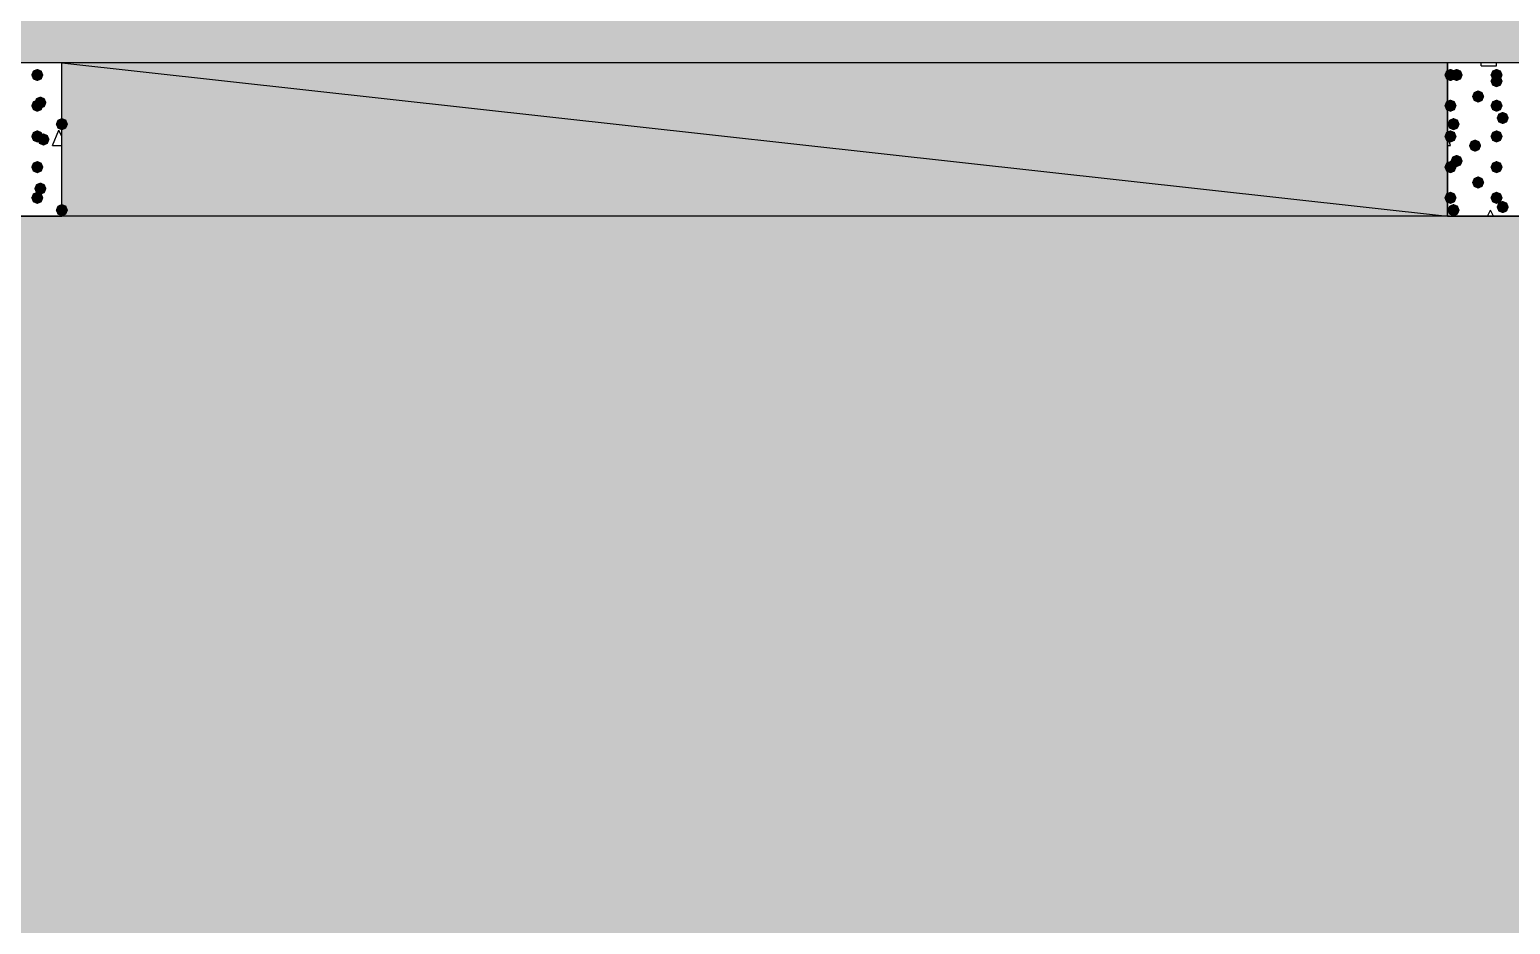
# Model space of a CAD drawing. Header units: millimetres. Extents: x 0 to 420, y 0 to 297.
# Drawn here: x 139.21 to 159.62, y 194.88 to 207.21 of the extents above; entities that cross this region are included whole.
import ezdxf

# ---------------------------------------------------------------- set-up
doc = ezdxf.new("R2010")
doc.units = ezdxf.units.MM
doc.layers.get('0').update_dxf_attribs({"linetype": 'CONTINUOUS'})

msp = doc.modelspace()

# ---------------------------------------------------------------- hatches: boundary and pattern name
at = {"true_color": 0x000008}
h = msp.add_hatch(color=0, dxfattribs=at)
h.paths.add_polyline_path([(385.826, 225.806), (39.708667, 225.806), (385.826, 206.756)], flags=0)
h.paths.add_polyline_path([(39.708667, 225.806), (385.826, 206.756), (39.708667, 206.756)], flags=0)
h = msp.add_hatch(color=0, dxfattribs=at)
h.paths.add_polyline_path([(158.75, 206.756), (139.657667, 206.756), (158.75, 204.639333)], flags=0)
h.paths.add_polyline_path([(139.657667, 206.756), (158.75, 204.639333), (139.657667, 204.639333)], flags=0)
at = {"true_color": 0x000007}
for points in [[(139.403667, 206.586667), (139.378796, 206.526871), (139.319, 206.502), (139.259204, 206.526871), (139.234333, 206.586667), (139.259204, 206.646462), (139.319, 206.671333), (139.378796, 206.646463)], [(158.877, 206.586667), (158.852129, 206.526871), (158.792333, 206.502), (158.732538, 206.526871), (158.707667, 206.586667), (158.732537, 206.646462), (158.792333, 206.671333), (158.852129, 206.646463)], [(158.961667, 206.586667), (158.936796, 206.526871), (158.877, 206.502), (158.817204, 206.526871), (158.792333, 206.586667), (158.817204, 206.646462), (158.877, 206.671333), (158.936796, 206.646463)], [(159.512, 206.586667), (159.487129, 206.526871), (159.427333, 206.502), (159.367538, 206.526871), (159.342667, 206.586667), (159.367537, 206.646462), (159.427333, 206.671333), (159.487129, 206.646463)], [(159.512, 206.502), (159.487129, 206.442204), (159.427333, 206.417333), (159.367538, 206.442204), (159.342667, 206.502), (159.367537, 206.561796), (159.427333, 206.586667), (159.487129, 206.561796)], [(159.258, 206.290333), (159.233129, 206.230537), (159.173333, 206.205667), (159.113538, 206.230537), (159.088667, 206.290333), (159.113537, 206.350129), (159.173333, 206.375), (159.233129, 206.350129)], [(139.403667, 206.163333), (139.378796, 206.103537), (139.319, 206.078667), (139.259204, 206.103537), (139.234333, 206.163333), (139.259204, 206.223129), (139.319, 206.248), (139.378796, 206.223129)], [(139.446, 206.205667), (139.421129, 206.145871), (139.361333, 206.121), (139.301537, 206.145871), (139.276667, 206.205667), (139.301537, 206.265462), (139.361333, 206.290333), (139.421129, 206.265463)], [(158.877, 206.163333), (158.852129, 206.103537), (158.792333, 206.078667), (158.732538, 206.103537), (158.707667, 206.163333), (158.732537, 206.223129), (158.792333, 206.248), (158.852129, 206.223129)], [(159.512, 206.163333), (159.487129, 206.103537), (159.427333, 206.078667), (159.367538, 206.103537), (159.342667, 206.163333), (159.367537, 206.223129), (159.427333, 206.248), (159.487129, 206.223129)], [(139.742333, 205.909333), (139.717463, 205.849538), (139.657667, 205.824667), (139.597871, 205.849538), (139.573, 205.909333), (139.597871, 205.969129), (139.657667, 205.994), (139.717462, 205.969129)], [(158.919333, 205.909333), (158.894463, 205.849538), (158.834667, 205.824667), (158.774871, 205.849538), (158.75, 205.909333), (158.774871, 205.969129), (158.834667, 205.994), (158.894462, 205.969129)], [(159.596667, 205.994), (159.571796, 205.934204), (159.512, 205.909333), (159.452204, 205.934204), (159.427333, 205.994), (159.452204, 206.053796), (159.512, 206.078667), (159.571796, 206.053796)], [(139.403667, 205.74), (139.378796, 205.680204), (139.319, 205.655333), (139.259204, 205.680204), (139.234333, 205.74), (139.259204, 205.799796), (139.319, 205.824667), (139.378796, 205.799796)], [(139.488333, 205.697667), (139.463463, 205.637871), (139.403667, 205.613), (139.343871, 205.637871), (139.319, 205.697667), (139.343871, 205.757462), (139.403667, 205.782333), (139.463462, 205.757463)], [(158.877, 205.74), (158.852129, 205.680204), (158.792333, 205.655333), (158.732538, 205.680204), (158.707667, 205.74), (158.732537, 205.799796), (158.792333, 205.824667), (158.852129, 205.799796)], [(159.215667, 205.613), (159.190796, 205.553204), (159.131, 205.528333), (159.071204, 205.553204), (159.046333, 205.613), (159.071204, 205.672796), (159.131, 205.697667), (159.190796, 205.672796)], [(159.512, 205.74), (159.487129, 205.680204), (159.427333, 205.655333), (159.367538, 205.680204), (159.342667, 205.74), (159.367537, 205.799796), (159.427333, 205.824667), (159.487129, 205.799796)], [(158.961667, 205.401333), (158.936796, 205.341537), (158.877, 205.316667), (158.817204, 205.341537), (158.792333, 205.401333), (158.817204, 205.461129), (158.877, 205.486), (158.936796, 205.461129)], [(139.403667, 205.316667), (139.378796, 205.256871), (139.319, 205.232), (139.259204, 205.256871), (139.234333, 205.316667), (139.259204, 205.376462), (139.319, 205.401333), (139.378796, 205.376463)], [(158.877, 205.316667), (158.852129, 205.256871), (158.792333, 205.232), (158.732538, 205.256871), (158.707667, 205.316667), (158.732537, 205.376462), (158.792333, 205.401333), (158.852129, 205.376463)], [(159.512, 205.316667), (159.487129, 205.256871), (159.427333, 205.232), (159.367538, 205.256871), (159.342667, 205.316667), (159.367537, 205.376462), (159.427333, 205.401333), (159.487129, 205.376463)], [(159.512, 205.316667), (159.487129, 205.256871), (159.427333, 205.232), (159.367538, 205.256871), (159.342667, 205.316667), (159.367537, 205.376462), (159.427333, 205.401333), (159.487129, 205.376463)], [(139.446, 205.020333), (139.421129, 204.960537), (139.361333, 204.935667), (139.301537, 204.960537), (139.276667, 205.020333), (139.301537, 205.080129), (139.361333, 205.105), (139.421129, 205.080129)], [(159.258, 205.105), (159.233129, 205.045204), (159.173333, 205.020333), (159.113538, 205.045204), (159.088667, 205.105), (159.113537, 205.164796), (159.173333, 205.189667), (159.233129, 205.164796)], [(139.403667, 204.893333), (139.378796, 204.833537), (139.319, 204.808667), (139.259204, 204.833537), (139.234333, 204.893333), (139.259204, 204.953129), (139.319, 204.978), (139.378796, 204.953129)], [(158.877, 204.893333), (158.852129, 204.833537), (158.792333, 204.808667), (158.732538, 204.833537), (158.707667, 204.893333), (158.732537, 204.953129), (158.792333, 204.978), (158.852129, 204.953129)], [(159.512, 204.893333), (159.487129, 204.833537), (159.427333, 204.808667), (159.367538, 204.833537), (159.342667, 204.893333), (159.367537, 204.953129), (159.427333, 204.978), (159.487129, 204.953129)], [(139.742333, 204.724), (139.717463, 204.664204), (139.657667, 204.639333), (139.597871, 204.664204), (139.573, 204.724), (139.597871, 204.783796), (139.657667, 204.808667), (139.717462, 204.783796)], [(158.919333, 204.724), (158.894463, 204.664204), (158.834667, 204.639333), (158.774871, 204.664204), (158.75, 204.724), (158.774871, 204.783796), (158.834667, 204.808667), (158.894462, 204.783796)], [(159.596667, 204.766333), (159.571796, 204.706537), (159.512, 204.681667), (159.452204, 204.706537), (159.427333, 204.766333), (159.452204, 204.826129), (159.512, 204.851), (159.571796, 204.826129)]]:
    msp.add_hatch(color=0, dxfattribs=at).paths.add_polyline_path(points, flags=0)
at = {"true_color": 0x000008}
h = msp.add_hatch(color=0, dxfattribs=at)
h.paths.add_polyline_path([(201.125667, 204.639333), (39.708667, 204.639333), (201.125667, 185.547)], flags=0)
h.paths.add_polyline_path([(39.708667, 204.639333), (201.125667, 185.547), (39.708667, 185.547)], flags=0)

# ---------------------------------------------------------------- linework, layer by layer
at = {"color": 0, "true_color": 0x000008}
for points in [[(39.708667, 225.806), (385.826, 206.756), (39.708667, 206.756)], [(158.75, 206.756), (139.657667, 206.756), (158.75, 204.639333)], [(139.657667, 206.756), (158.75, 204.639333), (139.657667, 204.639333)], [(201.125667, 204.639333), (39.708667, 204.639333), (201.125667, 185.547)]]:
    msp.add_lwpolyline(points, close=True, dxfattribs=at)
at = {"color": 0, "true_color": 0x000007}
for points in [[(137.541, 206.756), (137.541, 204.639333), (139.657667, 204.639333), (139.657667, 206.756)], [(158.75, 206.756), (158.75, 204.639333), (160.866667, 204.639333), (160.866667, 206.756)]]:
    msp.add_lwpolyline(points, close=True, dxfattribs=at)
for points in [[(159.215667, 206.713667), (159.215667, 206.756)], [(159.215667, 206.713667), (159.427333, 206.713667)], [(159.427333, 206.713667), (159.427333, 206.756)], [(139.530667, 205.613), (139.615333, 205.824667)], [(139.657667, 205.74), (139.615333, 205.824667)], [(158.792333, 205.613), (158.75, 205.74)], [(139.530667, 205.613), (139.657667, 205.613)], [(158.75, 205.613), (158.792333, 205.613)], [(159.300333, 204.639333), (159.342667, 204.724)], [(159.385, 204.639333), (159.342667, 204.724)]]:
    msp.add_lwpolyline(points, dxfattribs=at)

doc.saveas('drawing.dxf')
